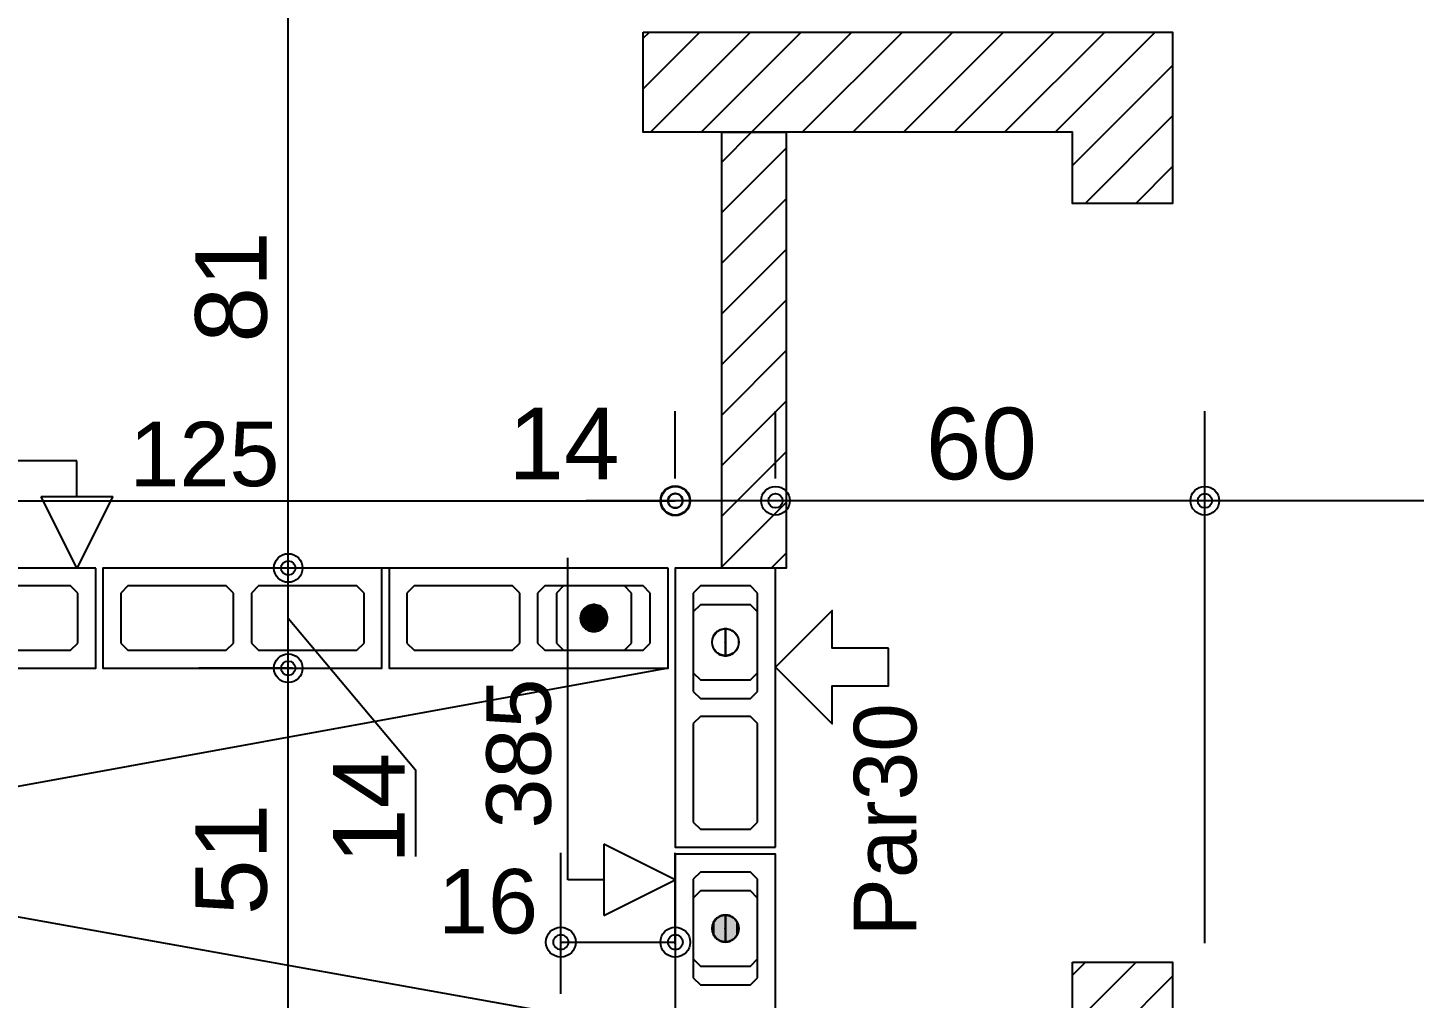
# Model space of a CAD drawing. Extents: x 0 to 119, y 0 to 84.
# Drawn here: x 35.224 to 39.099, y 52.504 to 55.217 of the extents above; entities that cross this region are included whole.
import ezdxf

# ---------------------------------------------------------------- set-up
doc = ezdxf.new("R2010")
doc.units = 0
doc.header["$MEASUREMENT"] = 0
doc.linetypes.add('ESTILO_TQS_0003', pattern=[1.5, 0.5, -0.4, 0.1, -0.5])
doc.linetypes.add('ESTILO_TQS_0005', pattern=[0.4, 0.3, -0.1])
for name, color, linetype in [('18', 6, 'CONTINUOUS'), ('20', 1, 'CONTINUOUS'), ('27', 250, 'CONTINUOUS'), ('29', 9, 'CONTINUOUS'), ('3', 7, 'CONTINUOUS'), ('35', 255, 'CONTINUOUS')]:
    doc.layers.add(name, color=color, linetype=linetype)
doc.styles.add('TQS_ARIAL', font='arial.ttf')

msp = doc.modelspace()

# ---------------------------------------------------------------- linework, layer by layer
at = {"layer": '18', "color": 6, "linetype": 'Continuous'}
for p, q in [((36.73366, 52.835238), (36.73366, 53.735238)), ((37.03366, 52.835238), (36.83366, 52.935238)), ((36.83366, 52.935238), (36.83366, 52.735238)), ((36.83366, 52.835238), (36.73366, 52.835238)), ((36.83366, 52.735238), (37.03366, 52.835238))]:
    msp.add_line(p, q, dxfattribs=at)
at = {"layer": '20', "color": 1, "linetype": 'Continuous'}
for p, q in [((35.361055, 54.00668), (34.461055, 54.00668)), ((35.361055, 53.90668), (35.361055, 54.00668)), ((35.361055, 53.70668), (35.261055, 53.90668)), ((35.261055, 53.90668), (35.461055, 53.90668)), ((35.461055, 53.90668), (35.361055, 53.70668))]:
    msp.add_line(p, q, dxfattribs=at)
at = {"layer": '27', "color": 250, "linetype": 'ESTILO_TQS_0005'}
for points in [[(35.36366, 53.63668), (35.34366, 53.65668), (35.06866, 53.65668), (35.04866, 53.63668), (35.04866, 53.49668), (35.06866, 53.47668), (35.34366, 53.47668), (35.36366, 53.49668), (35.36366, 53.63668)], [(35.79866, 53.63668), (35.77866, 53.65668), (35.50366, 53.65668), (35.48366, 53.63668), (35.48366, 53.49668), (35.50366, 53.47668), (35.77866, 53.47668), (35.79866, 53.49668), (35.79866, 53.63668)], [(36.16366, 53.63668), (36.14366, 53.65668), (35.86866, 53.65668), (35.84866, 53.63668), (35.84866, 53.49668), (35.86866, 53.47668), (36.14366, 53.47668), (36.16366, 53.49668), (36.16366, 53.63668)], [(36.59866, 53.63668), (36.57866, 53.65668), (36.30366, 53.65668), (36.28366, 53.63668), (36.28366, 53.49668), (36.30366, 53.47668), (36.57866, 53.47668), (36.59866, 53.49668), (36.59866, 53.63668)], [(36.96366, 53.63668), (36.94366, 53.65668), (36.66866, 53.65668), (36.64866, 53.63668), (36.64866, 53.49668), (36.66866, 53.47668), (36.94366, 53.47668), (36.96366, 53.49668), (36.96366, 53.63668)], [(37.24366, 53.34168), (37.26366, 53.36168), (37.26366, 53.63668), (37.24366, 53.65668), (37.10366, 53.65668), (37.08366, 53.63668), (37.08366, 53.36168), (37.10366, 53.34168), (37.24366, 53.34168)], [(37.24366, 52.97668), (37.26366, 52.99668), (37.26366, 53.27168), (37.24366, 53.29168), (37.10366, 53.29168), (37.08366, 53.27168), (37.08366, 52.99668), (37.10366, 52.97668), (37.24366, 52.97668)], [(37.24366, 52.54168), (37.26366, 52.56168), (37.26366, 52.83668), (37.24366, 52.85668), (37.10366, 52.85668), (37.08366, 52.83668), (37.08366, 52.56168), (37.10366, 52.54168), (37.24366, 52.54168)]]:
    msp.add_lwpolyline(points, dxfattribs=at)
at = {"layer": '29', "color": 9, "linetype": 'Continuous'}
for p, q in [((36.943702, 55.045636), (37.102477, 55.204411)), ((36.943702, 55.187057), (36.961056, 55.204411)), ((36.964103, 54.924615), (37.243899, 55.204411)), ((37.105525, 54.924615), (37.38532, 55.204411)), ((37.246946, 54.924615), (37.526741, 55.204411)), ((37.388367, 54.924615), (37.668163, 55.204411)), ((37.529789, 54.924615), (37.809584, 55.204411)), ((37.67121, 54.924615), (37.951005, 55.204411)), ((37.812631, 54.924615), (38.092427, 55.204411)), ((37.954053, 54.924615), (38.233848, 55.204411)), ((38.095474, 54.924615), (38.375269, 55.204411)), ((38.143702, 54.831422), (38.423702, 55.111422)), ((38.179225, 54.725524), (38.423702, 54.970001)), ((37.163702, 54.841372), (37.246946, 54.924615)), ((37.163702, 54.69995), (37.343702, 54.87995)), ((38.320646, 54.725524), (38.423702, 54.82858)), ((37.163702, 54.558529), (37.343702, 54.738529)), ((37.163702, 54.417108), (37.343702, 54.597108)), ((37.163702, 54.275686), (37.343702, 54.455686)), ((37.163702, 54.134265), (37.343702, 54.314265)), ((37.163702, 53.992844), (37.343702, 54.172844)), ((37.163702, 53.851422), (37.343702, 54.031422)), ((37.163702, 53.710001), (37.343702, 53.890001)), ((37.301803, 53.70668), (37.343702, 53.74858)), ((31.31366, 53.42668), (37.01366, 52.40668)), ((37.01366, 53.42668), (31.41366, 52.40668)), ((38.143702, 52.427259), (38.321762, 52.605319)), ((38.143702, 52.568681), (38.180341, 52.605319)), ((38.265643, 52.407778), (38.423702, 52.565838))]:
    msp.add_line(p, q, dxfattribs=at)
for points in [[(36.943702, 55.204411), (38.423702, 55.204411), (38.423702, 54.725524), (38.143702, 54.725524), (38.143702, 54.924615), (36.943702, 54.924615), (36.943702, 55.204411)], [(37.163702, 54.924615), (37.343702, 54.924615), (37.343702, 53.70668), (37.163702, 53.70668), (37.163702, 54.924615)], [(38.143702, 52.605319), (38.423702, 52.605319), (38.423702, 52.407778), (38.143702, 52.407778), (38.143702, 52.605319)]]:
    msp.add_lwpolyline(points, dxfattribs=at)
at = {"layer": '3', "color": 7, "linetype": 'Continuous'}
for p, q in [((36.72116, 53.65668), (36.70116, 53.63668)), ((36.70116, 53.63668), (36.70116, 53.49668)), ((36.89116, 53.65668), (36.72116, 53.65668)), ((36.91116, 53.63668), (36.89116, 53.65668)), ((36.91116, 53.49668), (36.91116, 53.63668)), ((37.10366, 53.60418), (37.08366, 53.58418)), ((37.24366, 53.60418), (37.10366, 53.60418)), ((37.26366, 53.58418), (37.24366, 53.60418)), ((37.08366, 53.58418), (37.08366, 53.41418)), ((37.26366, 53.41418), (37.26366, 53.58418)), ((36.70116, 53.49668), (36.72116, 53.47668)), ((36.89116, 53.47668), (36.91116, 53.49668)), ((36.72116, 53.47668), (36.89116, 53.47668)), ((37.08366, 53.41418), (37.10366, 53.39418)), ((37.24366, 53.39418), (37.26366, 53.41418)), ((37.10366, 53.39418), (37.24366, 53.39418)), ((37.10366, 52.80418), (37.08366, 52.78418)), ((37.08366, 52.78418), (37.08366, 52.61418)), ((37.24366, 52.80418), (37.10366, 52.80418)), ((37.26366, 52.78418), (37.24366, 52.80418)), ((37.26366, 52.61418), (37.26366, 52.78418)), ((37.08366, 52.61418), (37.10366, 52.59418)), ((37.10366, 52.59418), (37.24366, 52.59418)), ((37.24366, 52.59418), (37.26366, 52.61418))]:
    msp.add_line(p, q, dxfattribs=at)
for points in [[(35.41366, 53.70668), (34.63366, 53.70668), (34.63366, 53.42668), (35.41366, 53.42668), (35.41366, 53.70668)], [(36.21366, 53.70668), (35.43366, 53.70668), (35.43366, 53.42668), (36.21366, 53.42668), (36.21366, 53.70668)], [(37.01366, 53.70668), (36.23366, 53.70668), (36.23366, 53.42668), (37.01366, 53.42668), (37.01366, 53.70668)], [(37.31366, 52.92668), (37.31366, 53.70668), (37.03366, 53.70668), (37.03366, 52.92668), (37.31366, 52.92668)], [(36.80676, 53.56668), (36.806757, 53.566619), (36.806748, 53.566559), (36.806732, 53.5665), (36.806711, 53.566443), (36.806685, 53.566389), (36.806652, 53.566337), (36.806615, 53.566289), (36.806573, 53.566245), (36.806527, 53.566206), (36.806477, 53.566171), (36.806424, 53.566141), (36.806368, 53.566117), (36.80631, 53.566099), (36.806251, 53.566087), (36.80619, 53.566081), (36.80613, 53.566081), (36.806069, 53.566087), (36.80601, 53.566099), (36.805952, 53.566117), (36.805896, 53.566141), (36.805843, 53.566171), (36.805793, 53.566206), (36.805747, 53.566245), (36.805705, 53.566289), (36.805668, 53.566337), (36.805635, 53.566389), (36.805609, 53.566443), (36.805588, 53.5665), (36.805572, 53.566559), (36.805563, 53.566619), (36.80556, 53.56668), (36.84396, 53.56668), (36.843766, 53.570504), (36.843186, 53.574289), (36.842226, 53.577996), (36.840897, 53.581587), (36.83921, 53.585024), (36.837185, 53.588274), (36.834841, 53.591302), (36.832203, 53.594077), (36.829298, 53.596571), (36.826155, 53.598759), (36.822807, 53.600617), (36.819288, 53.602127), (36.815635, 53.603273), (36.811884, 53.604044), (36.808075, 53.604431), (36.804245, 53.604431), (36.800436, 53.604044), (36.796685, 53.603273), (36.793032, 53.602127), (36.789513, 53.600617), (36.786165, 53.598759), (36.783022, 53.596571), (36.780117, 53.594077), (36.777479, 53.591302), (36.775135, 53.588274), (36.77311, 53.585024), (36.771423, 53.581587), (36.770094, 53.577996), (36.769134, 53.574289), (36.768554, 53.570504), (36.76836, 53.56668), (36.80676, 53.56668)], [(36.80556, 53.56668), (36.805563, 53.566741), (36.805572, 53.566801), (36.805588, 53.56686), (36.805609, 53.566917), (36.805635, 53.566971), (36.805668, 53.567023), (36.805705, 53.567071), (36.805747, 53.567115), (36.805793, 53.567154), (36.805843, 53.567189), (36.805896, 53.567219), (36.805952, 53.567243), (36.80601, 53.567261), (36.806069, 53.567273), (36.80613, 53.567279), (36.80619, 53.567279), (36.806251, 53.567273), (36.80631, 53.567261), (36.806368, 53.567243), (36.806424, 53.567219), (36.806477, 53.567189), (36.806527, 53.567154), (36.806573, 53.567115), (36.806615, 53.567071), (36.806652, 53.567023), (36.806685, 53.566971), (36.806711, 53.566917), (36.806732, 53.56686), (36.806748, 53.566801), (36.806757, 53.566741), (36.80676, 53.56668), (36.76836, 53.56668), (36.768554, 53.562856), (36.769134, 53.559071), (36.770094, 53.555364), (36.771423, 53.551773), (36.77311, 53.548336), (36.775135, 53.545086), (36.777479, 53.542058), (36.780117, 53.539283), (36.783022, 53.536789), (36.786165, 53.534601), (36.789513, 53.532743), (36.793032, 53.531233), (36.796685, 53.530087), (36.800436, 53.529316), (36.804245, 53.528929), (36.808075, 53.528929), (36.811884, 53.529316), (36.815635, 53.530087), (36.819288, 53.531233), (36.822807, 53.532743), (36.826155, 53.534601), (36.829298, 53.536789), (36.832203, 53.539283), (36.834841, 53.542058), (36.837185, 53.545086), (36.83921, 53.548336), (36.840897, 53.551773), (36.842226, 53.555364), (36.843186, 53.559071), (36.843766, 53.562856), (36.84396, 53.56668), (36.80556, 53.56668)], [(37.629607, 53.482255), (37.471634, 53.482255), (37.471634, 53.587571), (37.31366, 53.429597), (37.471634, 53.271623), (37.471634, 53.376939), (37.629607, 53.376939), (37.629607, 53.482255)], [(37.17366, 53.49978), (37.173721, 53.499777), (37.173781, 53.499768), (37.17384, 53.499753), (37.173897, 53.499731), (37.173951, 53.499705), (37.174003, 53.499673), (37.174051, 53.499635), (37.174095, 53.499593), (37.174134, 53.499547), (37.174169, 53.499497), (37.174199, 53.499444), (37.174223, 53.499388), (37.174241, 53.49933), (37.174253, 53.499271), (37.174259, 53.49921), (37.174259, 53.49915), (37.174253, 53.499089), (37.174241, 53.49903), (37.174223, 53.498972), (37.174199, 53.498916), (37.174169, 53.498863), (37.174134, 53.498813), (37.174095, 53.498767), (37.174051, 53.498725), (37.174003, 53.498688), (37.173951, 53.498655), (37.173897, 53.498629), (37.17384, 53.498608), (37.173781, 53.498592), (37.173721, 53.498583), (37.17366, 53.49858), (37.17366, 53.53698), (37.169836, 53.536786), (37.166051, 53.536206), (37.162344, 53.535247), (37.158753, 53.533917), (37.155316, 53.53223), (37.152066, 53.530205), (37.149038, 53.527861), (37.146263, 53.525223), (37.143769, 53.522318), (37.141581, 53.519175), (37.139723, 53.515827), (37.138213, 53.512308), (37.137067, 53.508655), (37.136296, 53.504904), (37.135909, 53.501095), (37.135909, 53.497265), (37.136296, 53.493456), (37.137067, 53.489705), (37.138213, 53.486052), (37.139723, 53.482533), (37.141581, 53.479185), (37.143769, 53.476042), (37.146263, 53.473137), (37.149038, 53.470499), (37.152066, 53.468155), (37.155316, 53.46613), (37.158753, 53.464443), (37.162344, 53.463114), (37.166051, 53.462154), (37.169836, 53.461574), (37.17366, 53.46138), (37.17366, 53.49978)], [(37.17366, 53.49858), (37.173599, 53.498583), (37.173539, 53.498592), (37.17348, 53.498608), (37.173423, 53.498629), (37.173369, 53.498655), (37.173317, 53.498688), (37.173269, 53.498725), (37.173225, 53.498767), (37.173186, 53.498813), (37.173151, 53.498863), (37.173121, 53.498916), (37.173097, 53.498972), (37.173079, 53.49903), (37.173067, 53.499089), (37.173061, 53.49915), (37.173061, 53.49921), (37.173067, 53.499271), (37.173079, 53.49933), (37.173097, 53.499388), (37.173121, 53.499444), (37.173151, 53.499497), (37.173186, 53.499547), (37.173225, 53.499593), (37.173269, 53.499635), (37.173317, 53.499673), (37.173369, 53.499705), (37.173423, 53.499731), (37.17348, 53.499753), (37.173539, 53.499768), (37.173599, 53.499777), (37.17366, 53.49978), (37.17366, 53.46138), (37.177484, 53.461574), (37.181269, 53.462154), (37.184976, 53.463114), (37.188567, 53.464443), (37.192004, 53.46613), (37.195254, 53.468155), (37.198282, 53.470499), (37.201057, 53.473137), (37.203551, 53.476042), (37.205739, 53.479185), (37.207597, 53.482533), (37.209107, 53.486052), (37.210253, 53.489705), (37.211024, 53.493456), (37.211411, 53.497266), (37.211411, 53.501095), (37.211024, 53.504904), (37.210253, 53.508655), (37.209107, 53.512308), (37.207597, 53.515827), (37.205739, 53.519175), (37.203551, 53.522318), (37.201057, 53.525223), (37.198282, 53.527861), (37.195254, 53.530205), (37.192004, 53.53223), (37.188567, 53.533917), (37.184976, 53.535247), (37.181269, 53.536206), (37.177484, 53.536786), (37.17366, 53.53698), (37.17366, 53.49858)], [(37.31366, 52.12668), (37.31366, 52.90668), (37.03366, 52.90668), (37.03366, 52.12668), (37.31366, 52.12668)], [(37.17366, 52.69978), (37.173721, 52.699777), (37.173781, 52.699768), (37.17384, 52.699752), (37.173897, 52.699731), (37.173951, 52.699705), (37.174003, 52.699672), (37.174051, 52.699635), (37.174095, 52.699593), (37.174134, 52.699547), (37.174169, 52.699497), (37.174199, 52.699444), (37.174223, 52.699388), (37.174241, 52.69933), (37.174253, 52.699271), (37.174259, 52.69921), (37.174259, 52.69915), (37.174253, 52.699089), (37.174241, 52.69903), (37.174223, 52.698972), (37.174199, 52.698916), (37.174169, 52.698863), (37.174134, 52.698813), (37.174095, 52.698767), (37.174051, 52.698725), (37.174003, 52.698688), (37.173951, 52.698655), (37.173897, 52.698629), (37.17384, 52.698608), (37.173781, 52.698592), (37.173721, 52.698583), (37.17366, 52.69858), (37.17366, 52.73698), (37.169836, 52.736786), (37.166051, 52.736206), (37.162344, 52.735246), (37.158753, 52.733917), (37.155316, 52.73223), (37.152066, 52.730205), (37.149038, 52.727861), (37.146263, 52.725223), (37.143769, 52.722318), (37.141581, 52.719175), (37.139723, 52.715827), (37.138213, 52.712308), (37.137067, 52.708655), (37.136296, 52.704904), (37.135909, 52.701095), (37.135909, 52.697265), (37.136296, 52.693456), (37.137067, 52.689705), (37.138213, 52.686052), (37.139723, 52.682533), (37.141581, 52.679185), (37.143769, 52.676042), (37.146263, 52.673137), (37.149038, 52.670499), (37.152066, 52.668155), (37.155316, 52.66613), (37.158753, 52.664443), (37.162344, 52.663114), (37.166051, 52.662154), (37.169836, 52.661574), (37.17366, 52.66138), (37.17366, 52.69978)], [(37.17366, 52.69858), (37.173599, 52.698583), (37.173539, 52.698592), (37.17348, 52.698608), (37.173423, 52.698629), (37.173369, 52.698655), (37.173317, 52.698688), (37.173269, 52.698725), (37.173225, 52.698767), (37.173186, 52.698813), (37.173151, 52.698863), (37.173121, 52.698916), (37.173097, 52.698972), (37.173079, 52.69903), (37.173067, 52.699089), (37.173061, 52.69915), (37.173061, 52.69921), (37.173067, 52.699271), (37.173079, 52.69933), (37.173097, 52.699388), (37.173121, 52.699444), (37.173151, 52.699497), (37.173186, 52.699547), (37.173225, 52.699593), (37.173269, 52.699635), (37.173317, 52.699672), (37.173369, 52.699705), (37.173423, 52.699731), (37.17348, 52.699752), (37.173539, 52.699768), (37.173599, 52.699777), (37.17366, 52.69978), (37.17366, 52.66138), (37.177484, 52.661574), (37.181269, 52.662154), (37.184976, 52.663114), (37.188567, 52.664443), (37.192004, 52.66613), (37.195254, 52.668155), (37.198282, 52.670499), (37.201057, 52.673137), (37.203551, 52.676042), (37.205739, 52.679185), (37.207597, 52.682533), (37.209107, 52.686052), (37.210253, 52.689705), (37.211024, 52.693456), (37.211411, 52.697265), (37.211411, 52.701095), (37.211024, 52.704904), (37.210253, 52.708655), (37.209107, 52.712308), (37.207597, 52.715827), (37.205739, 52.719175), (37.203551, 52.722318), (37.201057, 52.725223), (37.198282, 52.727861), (37.195254, 52.730205), (37.192004, 52.73223), (37.188567, 52.733917), (37.184976, 52.735246), (37.181269, 52.736206), (37.177484, 52.736786), (37.17366, 52.73698), (37.17366, 52.69858)]]:
    msp.add_lwpolyline(points, dxfattribs=at)
for centre in [(36.80616, 53.56668), (37.17366, 53.49918), (37.17366, 52.69918)]:
    msp.add_circle(centre, 0.0372, dxfattribs=at)
for points in [[(36.80676, 53.56668), (36.783022, 53.596571), (36.780117, 53.594077)], [(36.80676, 53.56668), (36.786165, 53.598759), (36.783022, 53.596571)], [(36.80676, 53.56668), (36.789513, 53.600617), (36.786165, 53.598759)], [(36.80676, 53.56668), (36.793032, 53.602127), (36.789513, 53.600617)], [(36.80676, 53.56668), (36.796685, 53.603273), (36.793032, 53.602127)], [(36.80676, 53.56668), (36.800436, 53.604044), (36.796685, 53.603273)], [(36.80676, 53.56668), (36.804245, 53.604431), (36.800436, 53.604044)], [(36.80676, 53.56668), (36.808075, 53.604431), (36.804245, 53.604431)], [(36.84396, 53.56668), (36.808075, 53.604431), (36.80676, 53.56668)], [(36.84396, 53.56668), (36.811884, 53.604044), (36.808075, 53.604431)], [(36.84396, 53.56668), (36.815635, 53.603273), (36.811884, 53.604044)], [(36.84396, 53.56668), (36.819288, 53.602127), (36.815635, 53.603273)], [(36.84396, 53.56668), (36.822807, 53.600617), (36.819288, 53.602127)], [(36.84396, 53.56668), (36.826155, 53.598759), (36.822807, 53.600617)], [(36.84396, 53.56668), (36.829298, 53.596571), (36.826155, 53.598759)], [(36.84396, 53.56668), (36.832203, 53.594077), (36.829298, 53.596571)], [(36.80676, 53.56668), (36.768554, 53.570504), (36.76836, 53.56668)], [(36.80556, 53.56668), (36.76836, 53.56668), (36.768554, 53.562856)], [(36.80676, 53.56668), (36.769134, 53.574289), (36.768554, 53.570504)], [(36.80556, 53.56668), (36.768554, 53.562856), (36.769134, 53.559071)], [(36.80676, 53.56668), (36.770094, 53.577996), (36.769134, 53.574289)], [(36.80556, 53.56668), (36.769134, 53.559071), (36.770094, 53.555364)], [(36.80676, 53.56668), (36.771423, 53.581587), (36.770094, 53.577996)], [(36.80556, 53.56668), (36.770094, 53.555364), (36.771423, 53.551773)], [(36.80676, 53.56668), (36.77311, 53.585024), (36.771423, 53.581587)], [(36.80556, 53.56668), (36.771423, 53.551773), (36.77311, 53.548336)], [(36.80676, 53.56668), (36.775135, 53.588274), (36.77311, 53.585024)], [(36.80556, 53.56668), (36.77311, 53.548336), (36.775135, 53.545086)], [(36.80676, 53.56668), (36.777479, 53.591302), (36.775135, 53.588274)], [(36.80556, 53.56668), (36.775135, 53.545086), (36.777479, 53.542058)], [(36.80676, 53.56668), (36.780117, 53.594077), (36.777479, 53.591302)], [(36.80556, 53.56668), (36.777479, 53.542058), (36.780117, 53.539283)], [(36.80556, 53.56668), (36.780117, 53.539283), (36.783022, 53.536789)], [(36.80556, 53.56668), (36.783022, 53.536789), (36.786165, 53.534601)], [(36.80556, 53.56668), (36.786165, 53.534601), (36.789513, 53.532743)], [(36.80556, 53.56668), (36.789513, 53.532743), (36.793032, 53.531233)], [(36.80556, 53.56668), (36.793032, 53.531233), (36.796685, 53.530087)], [(36.80556, 53.56668), (36.796685, 53.530087), (36.800436, 53.529316)], [(36.80556, 53.56668), (36.800436, 53.529316), (36.804245, 53.528929)], [(36.80556, 53.56668), (36.804245, 53.528929), (36.808075, 53.528929)], [(36.805793, 53.567154), (36.805588, 53.56686), (36.80556, 53.56668)], [(36.805793, 53.567154), (36.80556, 53.56668), (36.80556, 53.56668)], [(36.805793, 53.567154), (36.80556, 53.56668), (36.80556, 53.56668)], [(36.805793, 53.567154), (36.80556, 53.56668), (36.80556, 53.56668)], [(36.805793, 53.567154), (36.80556, 53.56668), (36.80556, 53.56668)], [(36.805793, 53.567154), (36.80556, 53.56668), (36.80556, 53.56668)], [(36.805793, 53.567154), (36.80556, 53.56668), (36.80556, 53.56668)], [(36.805793, 53.567154), (36.80556, 53.56668), (36.80556, 53.56668)], [(36.805793, 53.567154), (36.80556, 53.56668), (36.80556, 53.56668)], [(36.805793, 53.567154), (36.80556, 53.56668), (36.80556, 53.56668)], [(36.805793, 53.567154), (36.80556, 53.56668), (36.80556, 53.56668)], [(36.805793, 53.567154), (36.80556, 53.56668), (36.80556, 53.56668)], [(36.805793, 53.567154), (36.80556, 53.56668), (36.80556, 53.56668)], [(36.805793, 53.567154), (36.80556, 53.56668), (36.80556, 53.56668)], [(36.805793, 53.567154), (36.80556, 53.56668), (36.80556, 53.56668)], [(36.805793, 53.567154), (36.80556, 53.56668), (36.80556, 53.56668)], [(36.805793, 53.567154), (36.80556, 53.56668), (36.80556, 53.56668)], [(36.805793, 53.567154), (36.80556, 53.56668), (36.80556, 53.56668)], [(36.805793, 53.567154), (36.80556, 53.56668), (36.80556, 53.56668)], [(36.805793, 53.567154), (36.80556, 53.56668), (36.80556, 53.56668)], [(36.805793, 53.567154), (36.80556, 53.56668), (36.80556, 53.56668)], [(36.805793, 53.567154), (36.80556, 53.56668), (36.80556, 53.56668)], [(36.805793, 53.567154), (36.80556, 53.56668), (36.80556, 53.56668)], [(36.80556, 53.56668), (36.808075, 53.528929), (36.84396, 53.56668)], [(36.805793, 53.567154), (36.805635, 53.566971), (36.805588, 53.56686)], [(36.805793, 53.567154), (36.805668, 53.567023), (36.805635, 53.566971)], [(36.805793, 53.567154), (36.805705, 53.567071), (36.805668, 53.567023)], [(36.805793, 53.567154), (36.805747, 53.567115), (36.805705, 53.567071)], [(36.805793, 53.567154), (36.805793, 53.567154), (36.805747, 53.567115)], [(36.805793, 53.567154), (36.805747, 53.567115), (36.805747, 53.567115)], [(36.805793, 53.567154), (36.805793, 53.567154), (36.805793, 53.567154)], [(36.80676, 53.56668), (36.806527, 53.566206), (36.806527, 53.566206)], [(36.80676, 53.56668), (36.806527, 53.566206), (36.806527, 53.566206)], [(36.80676, 53.56668), (36.806527, 53.566206), (36.806573, 53.566245)], [(36.80676, 53.56668), (36.806573, 53.566245), (36.806573, 53.566245)], [(36.80676, 53.56668), (36.806573, 53.566245), (36.806615, 53.566289)], [(36.80676, 53.56668), (36.806615, 53.566289), (36.806652, 53.566337)], [(36.80676, 53.56668), (36.806652, 53.566337), (36.806685, 53.566389)], [(36.80676, 53.56668), (36.806685, 53.566389), (36.806732, 53.5665)], [(36.80676, 53.56668), (36.806732, 53.5665), (36.80676, 53.56668)], [(36.80676, 53.56668), (36.80676, 53.56668), (36.80676, 53.56668)], [(36.80676, 53.56668), (36.80676, 53.56668), (36.80676, 53.56668)], [(36.80676, 53.56668), (36.80676, 53.56668), (36.80676, 53.56668)], [(36.80676, 53.56668), (36.80676, 53.56668), (36.80676, 53.56668)], [(36.80676, 53.56668), (36.80676, 53.56668), (36.80676, 53.56668)], [(36.80676, 53.56668), (36.80676, 53.56668), (36.80676, 53.56668)], [(36.80676, 53.56668), (36.80676, 53.56668), (36.80676, 53.56668)], [(36.80676, 53.56668), (36.80676, 53.56668), (36.80676, 53.56668)], [(36.80676, 53.56668), (36.80676, 53.56668), (36.80676, 53.56668)], [(36.80676, 53.56668), (36.80676, 53.56668), (36.80676, 53.56668)], [(36.80676, 53.56668), (36.80676, 53.56668), (36.80676, 53.56668)], [(36.80676, 53.56668), (36.80676, 53.56668), (36.80676, 53.56668)], [(36.80676, 53.56668), (36.80676, 53.56668), (36.80676, 53.56668)], [(36.80676, 53.56668), (36.80676, 53.56668), (36.80676, 53.56668)], [(36.80676, 53.56668), (36.80676, 53.56668), (36.80676, 53.56668)], [(36.80676, 53.56668), (36.80676, 53.56668), (36.80676, 53.56668)], [(36.80676, 53.56668), (36.80676, 53.56668), (36.80676, 53.56668)], [(36.80676, 53.56668), (36.80676, 53.56668), (36.80676, 53.56668)], [(36.80676, 53.56668), (36.80676, 53.56668), (36.80676, 53.56668)], [(36.80676, 53.56668), (36.80676, 53.56668), (36.80676, 53.56668)], [(36.80676, 53.56668), (36.80676, 53.56668), (36.80676, 53.56668)], [(36.84396, 53.56668), (36.808075, 53.528929), (36.811884, 53.529316)], [(36.84396, 53.56668), (36.811884, 53.529316), (36.815635, 53.530087)], [(36.84396, 53.56668), (36.815635, 53.530087), (36.819288, 53.531233)], [(36.84396, 53.56668), (36.819288, 53.531233), (36.822807, 53.532743)], [(36.84396, 53.56668), (36.822807, 53.532743), (36.826155, 53.534601)], [(36.84396, 53.56668), (36.826155, 53.534601), (36.829298, 53.536789)], [(36.84396, 53.56668), (36.829298, 53.536789), (36.832203, 53.539283)], [(36.84396, 53.56668), (36.834841, 53.591302), (36.832203, 53.594077)], [(36.84396, 53.56668), (36.832203, 53.539283), (36.834841, 53.542058)], [(36.84396, 53.56668), (36.837185, 53.588274), (36.834841, 53.591302)], [(36.84396, 53.56668), (36.834841, 53.542058), (36.837185, 53.545086)], [(36.84396, 53.56668), (36.83921, 53.585024), (36.837185, 53.588274)], [(36.84396, 53.56668), (36.837185, 53.545086), (36.83921, 53.548336)], [(36.84396, 53.56668), (36.840897, 53.581587), (36.83921, 53.585024)], [(36.84396, 53.56668), (36.83921, 53.548336), (36.840897, 53.551773)], [(36.84396, 53.56668), (36.842226, 53.577996), (36.840897, 53.581587)], [(36.84396, 53.56668), (36.840897, 53.551773), (36.842226, 53.555364)], [(36.84396, 53.56668), (36.843186, 53.574289), (36.842226, 53.577996)], [(36.84396, 53.56668), (36.842226, 53.555364), (36.843186, 53.559071)], [(36.84396, 53.56668), (36.843766, 53.570504), (36.843186, 53.574289)], [(36.84396, 53.56668), (36.843186, 53.559071), (36.843766, 53.562856)], [(37.135909, 52.701095), (37.135909, 52.697265), (37.136296, 52.704904)], [(37.135909, 52.697265), (37.136296, 52.693456), (37.136296, 52.704904)], [(37.136296, 52.704904), (37.136296, 52.693456), (37.137067, 52.708655)], [(37.136296, 52.693456), (37.137067, 52.689705), (37.137067, 52.708655)], [(37.137067, 52.708655), (37.137067, 52.689705), (37.138213, 52.712308)], [(37.137067, 52.689705), (37.138213, 52.686052), (37.138213, 52.712308)], [(37.138213, 52.712308), (37.138213, 52.686052), (37.139723, 52.715827)], [(37.138213, 52.686052), (37.139723, 52.682533), (37.139723, 52.715827)], [(37.139723, 52.715827), (37.139723, 52.682533), (37.141581, 52.719175)], [(37.139723, 52.682533), (37.141581, 52.679185), (37.141581, 52.719175)], [(37.141581, 52.719175), (37.141581, 52.679185), (37.143769, 52.722318)], [(37.141581, 52.679185), (37.143769, 52.676042), (37.143769, 52.722318)], [(37.143769, 52.722318), (37.143769, 52.676042), (37.146263, 52.725223)], [(37.143769, 52.676042), (37.146263, 52.673137), (37.146263, 52.725223)], [(37.146263, 52.725223), (37.146263, 52.673137), (37.149038, 52.727861)], [(37.146263, 52.673137), (37.149038, 52.670499), (37.149038, 52.727861)], [(37.149038, 52.727861), (37.149038, 52.670499), (37.152066, 52.730205)], [(37.149038, 52.670499), (37.152066, 52.668155), (37.152066, 52.730205)], [(37.152066, 52.730205), (37.152066, 52.668155), (37.155316, 52.73223)], [(37.152066, 52.668155), (37.155316, 52.66613), (37.155316, 52.73223)], [(37.155316, 52.73223), (37.155316, 52.66613), (37.158753, 52.733917)], [(37.155316, 52.66613), (37.158753, 52.664443), (37.158753, 52.733917)], [(37.158753, 52.733917), (37.158753, 52.664443), (37.162344, 52.735246)], [(37.158753, 52.664443), (37.162344, 52.663114), (37.162344, 52.735246)], [(37.162344, 52.735246), (37.162344, 52.663114), (37.166051, 52.736206)], [(37.162344, 52.663114), (37.166051, 52.662154), (37.166051, 52.736206)], [(37.166051, 52.736206), (37.166051, 52.662154), (37.169836, 52.736786)], [(37.166051, 52.662154), (37.169836, 52.661574), (37.169836, 52.736786)], [(37.169836, 52.736786), (37.169836, 52.661574), (37.17366, 52.73698)], [(37.169836, 52.661574), (37.17366, 52.66138), (37.17366, 52.73698)], [(37.17366, 52.69858), (37.177484, 52.736786), (37.17366, 52.73698)], [(37.17366, 52.73698), (37.17366, 52.66138), (37.17366, 52.69978)], [(37.17366, 52.69858), (37.17366, 52.66138), (37.177484, 52.736786)], [(37.17366, 52.66138), (37.177484, 52.661574), (37.177484, 52.736786)], [(37.177484, 52.736786), (37.177484, 52.661574), (37.181269, 52.736206)], [(37.177484, 52.661574), (37.181269, 52.662154), (37.181269, 52.736206)], [(37.181269, 52.736206), (37.181269, 52.662154), (37.184976, 52.735246)], [(37.181269, 52.662154), (37.184976, 52.663114), (37.184976, 52.735246)], [(37.184976, 52.735246), (37.184976, 52.663114), (37.188567, 52.733917)], [(37.184976, 52.663114), (37.188567, 52.664443), (37.188567, 52.733917)], [(37.188567, 52.733917), (37.188567, 52.664443), (37.192004, 52.73223)], [(37.188567, 52.664443), (37.192004, 52.66613), (37.192004, 52.73223)], [(37.192004, 52.73223), (37.192004, 52.66613), (37.195254, 52.730205)], [(37.192004, 52.66613), (37.195254, 52.668155), (37.195254, 52.730205)], [(37.195254, 52.730205), (37.195254, 52.668155), (37.198282, 52.727861)], [(37.195254, 52.668155), (37.198282, 52.670499), (37.198282, 52.727861)], [(37.198282, 52.727861), (37.198282, 52.670499), (37.201057, 52.725223)], [(37.198282, 52.670499), (37.201057, 52.673137), (37.201057, 52.725223)], [(37.201057, 52.725223), (37.201057, 52.673137), (37.203551, 52.722318)], [(37.201057, 52.673137), (37.203551, 52.676042), (37.203551, 52.722318)], [(37.203551, 52.722318), (37.203551, 52.676042), (37.205739, 52.719175)], [(37.203551, 52.676042), (37.205739, 52.679185), (37.205739, 52.719175)], [(37.205739, 52.719175), (37.205739, 52.679185), (37.207597, 52.715827)], [(37.205739, 52.679185), (37.207597, 52.682533), (37.207597, 52.715827)], [(37.207597, 52.715827), (37.207597, 52.682533), (37.209107, 52.712308)], [(37.207597, 52.682533), (37.209107, 52.686052), (37.209107, 52.712308)], [(37.209107, 52.712308), (37.209107, 52.686052), (37.210253, 52.708655)], [(37.209107, 52.686052), (37.210253, 52.689705), (37.210253, 52.708655)], [(37.210253, 52.708655), (37.210253, 52.689705), (37.211024, 52.704904)], [(37.210253, 52.689705), (37.211024, 52.693456), (37.211024, 52.704904)], [(37.211024, 52.704904), (37.211024, 52.693456), (37.211411, 52.701095)], [(37.173225, 52.698767), (37.17366, 52.69858), (37.173186, 52.698813)], [(37.17366, 52.69858), (37.17366, 52.69858), (37.173186, 52.698813)], [(37.173186, 52.698813), (37.17366, 52.69858), (37.173186, 52.698813)], [(37.17366, 52.69858), (37.17366, 52.69858), (37.173186, 52.698813)], [(37.173186, 52.698813), (37.17366, 52.69858), (37.173186, 52.698813)], [(37.17366, 52.69858), (37.17366, 52.69858), (37.173186, 52.698813)], [(37.173269, 52.698725), (37.17366, 52.69858), (37.173225, 52.698767)], [(37.17366, 52.69858), (37.17366, 52.69858), (37.173225, 52.698767)], [(37.173225, 52.698767), (37.17366, 52.69858), (37.173225, 52.698767)], [(37.17366, 52.69858), (37.17366, 52.69858), (37.173225, 52.698767)], [(37.173317, 52.698688), (37.17366, 52.69858), (37.173269, 52.698725)], [(37.17366, 52.69858), (37.17366, 52.69858), (37.173269, 52.698725)], [(37.173369, 52.698655), (37.17366, 52.69858), (37.173317, 52.698688)], [(37.17366, 52.69858), (37.17366, 52.69858), (37.173317, 52.698688)], [(37.17348, 52.698608), (37.17366, 52.69858), (37.173369, 52.698655)], [(37.17366, 52.69858), (37.17366, 52.69858), (37.173369, 52.698655)], [(37.17366, 52.69858), (37.17366, 52.69858), (37.17348, 52.698608)], [(37.17366, 52.69858), (37.17366, 52.69858), (37.17348, 52.698608)], [(37.17366, 52.69978), (37.174134, 52.699547), (37.17366, 52.69978)], [(37.174134, 52.699547), (37.174134, 52.699547), (37.17366, 52.69978)], [(37.17366, 52.69978), (37.174134, 52.699547), (37.17366, 52.69978)], [(37.174134, 52.699547), (37.174134, 52.699547), (37.17366, 52.69978)], [(37.17366, 52.69978), (37.174134, 52.699547), (37.17366, 52.69978)], [(37.174134, 52.699547), (37.174095, 52.699593), (37.17366, 52.69978)], [(37.17366, 52.69978), (37.174095, 52.699593), (37.17366, 52.69978)], [(37.174095, 52.699593), (37.174095, 52.699593), (37.17366, 52.69978)], [(37.17366, 52.69978), (37.174095, 52.699593), (37.17366, 52.69978)], [(37.174095, 52.699593), (37.174051, 52.699635), (37.17366, 52.69978)], [(37.17366, 52.69978), (37.174051, 52.699635), (37.17366, 52.69978)], [(37.174051, 52.699635), (37.174003, 52.699672), (37.17366, 52.69978)], [(37.17366, 52.69978), (37.174003, 52.699672), (37.17366, 52.69978)], [(37.174003, 52.699672), (37.173951, 52.699705), (37.17366, 52.69978)], [(37.17366, 52.69978), (37.173951, 52.699705), (37.17366, 52.69978)], [(37.173951, 52.699705), (37.17384, 52.699752), (37.17366, 52.69978)], [(37.17366, 52.69978), (37.17384, 52.699752), (37.17366, 52.69978)], [(37.17384, 52.699752), (37.17366, 52.69978), (37.17366, 52.69978)], [(37.17366, 52.69978), (37.17366, 52.69978), (37.17366, 52.69978)], [(37.17366, 52.69978), (37.17366, 52.69978), (37.17366, 52.69978)], [(37.17366, 52.69978), (37.17366, 52.69978), (37.17366, 52.69978)], [(37.17366, 52.69978), (37.17366, 52.69978), (37.17366, 52.69978)], [(37.17366, 52.69978), (37.17366, 52.69978), (37.17366, 52.69978)], [(37.17366, 52.69978), (37.17366, 52.69978), (37.17366, 52.69978)], [(37.17366, 52.69978), (37.17366, 52.69978), (37.17366, 52.69978)], [(37.17366, 52.69978), (37.17366, 52.69978), (37.17366, 52.69978)], [(37.17366, 52.69978), (37.17366, 52.69978), (37.17366, 52.69978)], [(37.17366, 52.69978), (37.17366, 52.69978), (37.17366, 52.69978)], [(37.17366, 52.69978), (37.17366, 52.69978), (37.17366, 52.69978)], [(37.17366, 52.69978), (37.17366, 52.69978), (37.17366, 52.69978)], [(37.17366, 52.69858), (37.17366, 52.69858), (37.17366, 52.69858)], [(37.17366, 52.69858), (37.17366, 52.69858), (37.17366, 52.69858)], [(37.17366, 52.69858), (37.17366, 52.69858), (37.17366, 52.69858)], [(37.17366, 52.69858), (37.17366, 52.69858), (37.17366, 52.69858)], [(37.17366, 52.69858), (37.17366, 52.69858), (37.17366, 52.69858)], [(37.17366, 52.69858), (37.17366, 52.69858), (37.17366, 52.69858)], [(37.17366, 52.69858), (37.17366, 52.69858), (37.17366, 52.69858)], [(37.17366, 52.69858), (37.17366, 52.69858), (37.17366, 52.69858)], [(37.17366, 52.69858), (37.17366, 52.69858), (37.17366, 52.69858)], [(37.17366, 52.69858), (37.17366, 52.69858), (37.17366, 52.69858)], [(37.17366, 52.69858), (37.17366, 52.69858), (37.17366, 52.69858)], [(37.17366, 52.69858), (37.17366, 52.69858), (37.17366, 52.69858)], [(37.211024, 52.693456), (37.211411, 52.697265), (37.211411, 52.701095)]]:
    msp.add_solid(points, dxfattribs=at)
at = {"layer": '35', "color": 255, "linetype": 'Continuous'}
for p, q in [((35.95172, 55.07668), (35.95172, 58.47668)), ((35.95172, 53.45668), (35.95172, 55.57668)), ((37.03366, 53.95668), (37.03366, 54.144668)), ((37.03366, 53.95668), (37.03366, 54.144668)), ((37.31366, 53.95668), (37.31366, 54.144668)), ((37.31366, 53.95668), (37.31366, 54.144668)), ((38.51366, 52.657778), (38.51366, 54.144668)), ((38.51366, 52.657778), (38.51366, 54.144668)), ((35.95172, 53.17668), (35.95172, 53.95668)), ((34.53366, 53.894668), (37.03366, 53.894668)), ((37.56366, 53.894668), (36.78366, 53.894668)), ((38.76366, 53.894668), (37.06366, 53.894668)), ((40.583704, 53.894668), (38.26366, 53.894668)), ((36.37366, 53.70668), (35.70172, 53.70668)), ((35.96366, 53.70668), (35.70172, 53.70668)), ((35.95172, 52.15668), (35.95172, 53.67668)), ((36.21366, 53.70668), (36.21366, 53.70668)), ((36.62366, 53.70668), (36.62366, 53.70668)), ((37.03366, 53.70668), (37.03366, 53.70668)), ((37.03366, 53.70668), (37.03366, 53.70668)), ((37.31366, 53.70668), (37.31366, 53.70668)), ((37.31366, 53.70668), (37.31366, 53.70668)), ((35.96366, 53.42668), (35.70172, 53.42668)), ((35.96366, 53.42668), (35.70172, 53.42668)), ((36.21366, 53.42668), (36.21366, 53.42668)), ((36.21366, 53.42668), (36.21366, 53.42668)), ((36.71366, 52.51668), (36.71366, 52.910966)), ((37.03366, 52.65668), (37.03366, 52.910966)), ((35.95172, 51.87668), (35.95172, 52.65668)), ((36.71366, 52.660966), (37.03366, 52.660966))]:
    msp.add_line(p, q, dxfattribs=at)
msp.add_lwpolyline([(35.95172, 53.56668), (36.307137, 53.142618), (36.307137, 52.900506)], dxfattribs=at)
for centre, radius in [((37.03366, 53.894668), 0.041625), ((37.03366, 53.894668), 0.04), ((37.03366, 53.894668), 0.02075), ((37.03366, 53.894668), 0.02), ((37.31366, 53.894668), 0.04), ((37.31366, 53.894668), 0.04), ((37.31366, 53.894668), 0.02), ((37.31366, 53.894668), 0.02), ((38.51366, 53.894668), 0.04), ((38.51366, 53.894668), 0.04), ((38.51366, 53.894668), 0.02), ((38.51366, 53.894668), 0.02), ((35.95172, 53.70668), 0.04), ((35.95172, 53.70668), 0.04), ((35.95172, 53.70668), 0.02), ((35.95172, 53.70668), 0.02), ((35.95172, 53.42668), 0.04), ((35.95172, 53.42668), 0.04), ((35.95172, 53.42668), 0.02), ((35.95172, 53.42668), 0.02), ((36.71366, 52.660966), 0.041625), ((36.71366, 52.660966), 0.02075), ((37.03366, 52.660966), 0.041625), ((37.03366, 52.660966), 0.02075)]:
    msp.add_circle(centre, radius, dxfattribs=at)

# ---------------------------------------------------------------- texts
at = {"layer": '18', "color": 6, "linetype": 'ESTILO_TQS_0003', "style": 'TQS_ARIAL'}
msp.add_text('385', height=0.18, rotation=90, dxfattribs=at).set_placement((36.685569, 52.978533))
at = {"layer": '3', "color": 7, "linetype": 'Continuous', "style": 'TQS_ARIAL'}
msp.add_text('Par30', height=0.175, rotation=90, dxfattribs=at).set_placement((37.70741, 52.676735))
at = {"layer": '35', "color": 255, "linetype": 'Continuous', "style": 'TQS_ARIAL'}
for s, p in [('81', (35.89172, 54.33668)), ('14', (36.277225, 52.87942)), ('51', (35.89172, 52.73668))]:
    msp.add_text(s, height=0.2, rotation=90, dxfattribs=at).set_placement(p)
for s, height, p in [('14', 0.2, (36.566993, 53.954668)), ('60', 0.2, (37.73366, 53.954668)), ('125', 0.18, (35.507705, 53.935318)), ('16', 0.18, (36.370439, 52.685381))]:
    msp.add_text(s, height=height, dxfattribs=at).set_placement(p)

doc.saveas('drawing.dxf')
